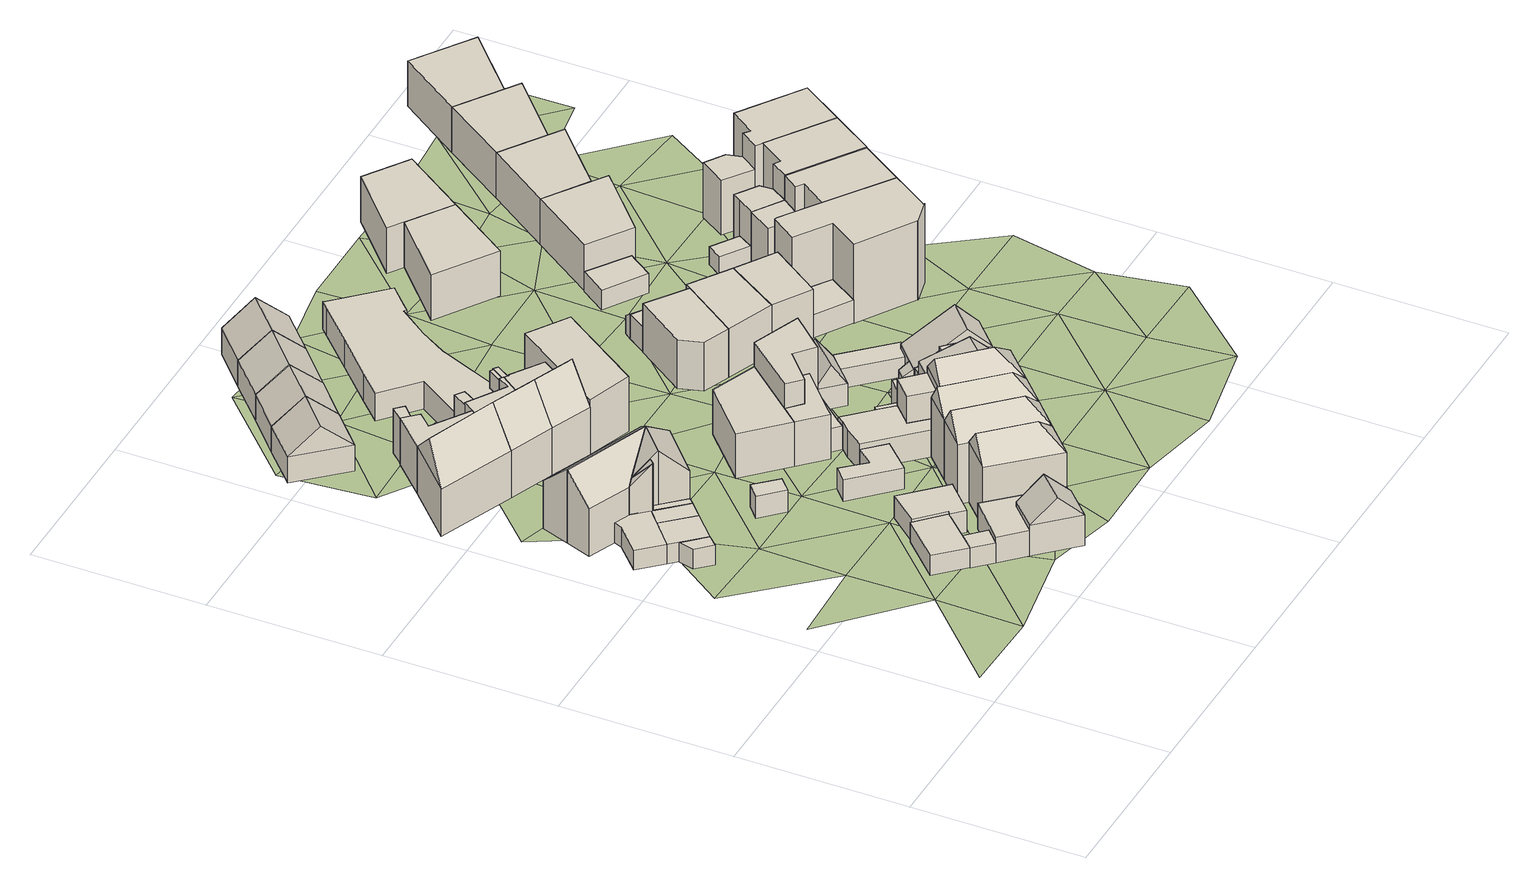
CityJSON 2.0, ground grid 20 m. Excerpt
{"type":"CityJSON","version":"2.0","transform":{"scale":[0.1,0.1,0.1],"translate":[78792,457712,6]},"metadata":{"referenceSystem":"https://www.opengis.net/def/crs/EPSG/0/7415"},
"CityObjects":{
"building1":{"type":"Building","children":["building1-1","building1-2","building1-3"]},
"building1-1":{"type":"BuildingPart","attributes":{"roofType":"1010","AbsoluteEavesHeight":13.94,"AbsoluteRidgeHeight":15.55,"RelativeEavesHeight":7.69,"RelativeRidgeHeight":9.3},"parents":["building1"],"geometry":[{"type":"Solid","lod":"2","boundaries":[[[[0,1,2,3]],[[1,4,5,2]],[[4,6,7,5]],[[6,0,3,7]],[[6,4,1,0]],[[3,2,5,7]]]]}]},
"building1-2":{"type":"BuildingPart","attributes":{"roofType":"1010","AbsoluteEavesHeight":13.94,"AbsoluteRidgeHeight":15.55,"RelativeEavesHeight":7.7,"RelativeRidgeHeight":9.31},"parents":["building1"],"geometry":[{"type":"Solid","lod":"2","boundaries":[[[[1,0,3,2]],[[0,8,9,3]],[[8,10,11,9]],[[10,1,2,11]],[[10,8,0,1]],[[2,3,9,11]]]]}]},
"building1-3":{"type":"BuildingPart","attributes":{"roofType":"1000","AbsoluteEavesHeight":8.75,"AbsoluteRidgeHeight":8.75,"RelativeEavesHeight":2.5,"RelativeRidgeHeight":2.5},"parents":["building1"],"geometry":[{"type":"Solid","lod":"2","boundaries":[[[[12,13,14,15]],[[13,16,17,14]],[[16,18,19,17]],[[18,20,21,19]],[[20,22,23,21]],[[22,12,15,23]],[[22,20,18,16,13,12]],[[15,14,17,19,21,23]]]]}]},
"building2":{"type":"Building","children":["building2-1","building2-2","building2-3","building2-4","building2-5","building2-6","building2-7","building2-8","building2-9"]},
"building2-1":{"type":"BuildingPart","attributes":{"roofType":"1000","AbsoluteEavesHeight":8.75,"AbsoluteRidgeHeight":8.75,"RelativeEavesHeight":2.5,"RelativeRidgeHeight":2.5},"parents":["building2"],"geometry":[{"type":"Solid","lod":"2","boundaries":[[[[24,25,26,27]],[[25,28,29,26]],[[28,30,31,29]],[[30,32,33,31]],[[32,24,27,33]],[[32,30,28,25,24]],[[27,26,29,31,33]]]]}]},
"building2-2":{"type":"BuildingPart","attributes":{"roofType":"1010","AbsoluteEavesHeight":14.63,"AbsoluteRidgeHeight":15.55,"RelativeEavesHeight":8.38,"RelativeRidgeHeight":9.3},"parents":["building2"],"geometry":[{"type":"Solid","lod":"2","boundaries":[[[[34,1,35,36]],[[1,37,29,35]],[[37,34,36,29]],[[37,1,34]],[[36,35,29]]]]}]},
"building2-3":{"type":"BuildingPart","attributes":{"roofType":"1010","AbsoluteEavesHeight":13.4,"AbsoluteRidgeHeight":15.55,"RelativeEavesHeight":7.14,"RelativeRidgeHeight":9.29},"parents":["building2"],"geometry":[{"type":"Solid","lod":"2","boundaries":[[[[1,10,38,35]],[[10,39,40,38]],[[39,1,35,40]],[[39,10,1]],[[35,38,40]]]]}]},
"building2-4":{"type":"BuildingPart","attributes":{"roofType":"1010","AbsoluteEavesHeight":13.3,"AbsoluteRidgeHeight":14.78,"RelativeEavesHeight":7.05,"RelativeRidgeHeight":8.52},"parents":["building2"],"geometry":[{"type":"Solid","lod":"2","boundaries":[[[[4,34,36,15]],[[34,41,27,36]],[[41,4,15,27]],[[41,34,4]],[[15,36,27]]]]}]},
"building2-5":{"type":"BuildingPart","attributes":{"roofType":"1010","AbsoluteEavesHeight":14.11,"AbsoluteRidgeHeight":14.78,"RelativeEavesHeight":7.86,"RelativeRidgeHeight":8.52},"parents":["building2"],"geometry":[{"type":"Solid","lod":"2","boundaries":[[[[34,42,26,36]],[[42,41,27,26]],[[41,34,36,27]],[[41,42,34]],[[36,26,27]]]]}]},
"building2-6":{"type":"BuildingPart","attributes":{"roofType":"1000","AbsoluteEavesHeight":8.75,"AbsoluteRidgeHeight":8.75,"RelativeEavesHeight":2.49,"RelativeRidgeHeight":2.49},"parents":["building2"],"geometry":[{"type":"Solid","lod":"2","boundaries":[[[[43,44,45,46]],[[44,16,17,45]],[[16,47,48,17]],[[47,43,46,48]],[[47,16,44,43]],[[46,45,17,48]]]]}]},
"building2-7":{"type":"BuildingPart","attributes":{"roofType":"1000","AbsoluteEavesHeight":8.75,"AbsoluteRidgeHeight":8.75,"RelativeEavesHeight":2.5,"RelativeRidgeHeight":2.5},"parents":["building2"],"geometry":[{"type":"Solid","lod":"2","boundaries":[[[[13,32,33,14]],[[32,43,46,33]],[[43,47,48,46]],[[47,13,14,48]],[[47,43,32,13]],[[14,33,46,48]]]]}]},
"building2-8":{"type":"BuildingPart","attributes":{"roofType":"1000","AbsoluteEavesHeight":8.75,"AbsoluteRidgeHeight":8.75,"RelativeEavesHeight":2.48,"RelativeRidgeHeight":2.48},"parents":["building2"],"geometry":[{"type":"Solid","lod":"2","boundaries":[[[[49,50,51,52]],[[50,53,54,51]],[[53,44,45,54]],[[44,49,52,45]],[[44,53,50,49]],[[52,51,54,45]]]]}]},
"building2-9":{"type":"BuildingPart","attributes":{"roofType":"1010","AbsoluteEavesHeight":13.94,"AbsoluteRidgeHeight":15.55,"RelativeEavesHeight":7.68,"RelativeRidgeHeight":9.29},"parents":["building2"],"geometry":[{"type":"Solid","lod":"2","boundaries":[[[[37,1,35,29]],[[1,39,40,35]],[[39,55,31,40]],[[55,37,29,31]],[[55,39,1,37]],[[29,35,40,31]]]]}]},
"building3":{"type":"Building","children":["building3-1","building3-2","building3-3"]},
"building3-1":{"type":"BuildingPart","attributes":{"roofType":"1000","AbsoluteEavesHeight":12.3,"AbsoluteRidgeHeight":12.3,"RelativeEavesHeight":6,"RelativeRidgeHeight":6},"parents":["building3"],"geometry":[{"type":"Solid","lod":"2","boundaries":[[[[56,57,58,59]],[[57,60,61,58]],[[60,62,63,61]],[[62,64,65,63]],[[64,66,67,65]],[[66,56,59,67]],[[66,64,62,60,57,56]],[[59,58,61,63,65,67]]]]}]},
"building3-2":{"type":"BuildingPart","attributes":{"roofType":"1030","AbsoluteEavesHeight":12.3,"AbsoluteRidgeHeight":16.12,"RelativeEavesHeight":6.05,"RelativeRidgeHeight":9.87},"parents":["building3"],"geometry":[{"type":"Solid","lod":"2","boundaries":[[[[68,69,70,71]],[[69,64,65,70]],[[64,62,63,65]],[[62,68,71,63]],[[64,69,72]],[[68,62,73]],[[69,68,73,72]],[[62,64,72,73]],[[71,70,65,63]]]]}]},
"building3-3":{"type":"BuildingPart","attributes":{"roofType":"1000","AbsoluteEavesHeight":12,"AbsoluteRidgeHeight":12,"RelativeEavesHeight":5.69,"RelativeRidgeHeight":5.69},"parents":["building3"],"geometry":[{"type":"Solid","lod":"2","boundaries":[[[[74,75,76,77]],[[75,78,79,76]],[[78,80,81,79]],[[80,82,83,81]],[[82,84,59,83]],[[84,85,67,59]],[[85,74,77,67]],[[85,84,82,80,78,75,74]],[[77,76,79,81,83,59,67]]]]}]},
"building4":{"type":"Building","children":["building4-1","building4-2","building4-3","building4-4"]},
"building4-1":{"type":"BuildingPart","attributes":{"roofType":"1000","AbsoluteEavesHeight":8.89,"AbsoluteRidgeHeight":8.89,"RelativeEavesHeight":2.55,"RelativeRidgeHeight":2.55},"parents":["building4"],"geometry":[{"type":"Solid","lod":"2","boundaries":[[[[86,87,88,89]],[[87,90,91,88]],[[90,92,93,91]],[[92,86,89,93]],[[92,90,87,86]],[[89,88,91,93]]]]}]},
"building4-2":{"type":"BuildingPart","attributes":{"roofType":"1030","AbsoluteEavesHeight":10.19,"AbsoluteRidgeHeight":12.99,"RelativeEavesHeight":3.87,"RelativeRidgeHeight":6.67},"parents":["building4"],"geometry":[{"type":"Solid","lod":"2","boundaries":[[[[94,95,96,97]],[[95,98,99,96]],[[98,100,101,99]],[[100,94,97,101]],[[98,95,102]],[[94,100,103]],[[95,94,103,102]],[[100,98,102,103]],[[97,96,99,101]]]]}]},
"building4-3":{"type":"BuildingPart","attributes":{"roofType":"1000","AbsoluteEavesHeight":9.59,"AbsoluteRidgeHeight":9.59,"RelativeEavesHeight":3.25,"RelativeRidgeHeight":3.25},"parents":["building4"],"geometry":[{"type":"Solid","lod":"2","boundaries":[[[[104,105,106,89]],[[105,107,108,106]],[[107,109,97,108]],[[109,110,101,97]],[[110,111,99,101]],[[111,104,89,99]],[[111,110,109,107,105,104]],[[89,106,108,97,101,99]]]]}]},
"building4-4":{"type":"BuildingPart","attributes":{"roofType":"1000","AbsoluteEavesHeight":8.89,"AbsoluteRidgeHeight":8.89,"RelativeEavesHeight":2.53,"RelativeRidgeHeight":2.53},"parents":["building4"],"geometry":[{"type":"Solid","lod":"2","boundaries":[[[[87,112,113,114]],[[112,115,116,113]],[[115,117,118,116]],[[117,87,114,118]],[[117,115,112,87]],[[114,113,116,118]]]]}]},
"building5":{"type":"Building","attributes":{"roofType":"1000","AbsoluteEavesHeight":9.16,"AbsoluteRidgeHeight":9.16,"RelativeEavesHeight":2.79,"RelativeRidgeHeight":2.79},"geometry":[{"type":"Solid","lod":"2","boundaries":[[[[119,120,121,122]],[[120,123,118,121]],[[123,124,125,118]],[[124,126,127,125]],[[126,128,129,127]],[[128,119,122,129]],[[128,126,124,123,120,119]],[[122,121,118,125,127,129]]]]}]},
"building6":{"type":"Building","attributes":{"roofType":"1000","AbsoluteEavesHeight":9.11,"AbsoluteRidgeHeight":9.11,"RelativeEavesHeight":2.8,"RelativeRidgeHeight":2.8},"geometry":[{"type":"Solid","lod":"2","boundaries":[[[[130,131,132,133]],[[131,134,135,132]],[[134,136,137,135]],[[136,130,133,137]],[[136,134,131,130]],[[133,132,135,137]]]]}]},
"building7":{"type":"Building","attributes":{"roofType":"1030","AbsoluteEavesHeight":9.72,"AbsoluteRidgeHeight":12.84,"RelativeEavesHeight":3.35,"RelativeRidgeHeight":6.47},"geometry":[{"type":"Solid","lod":"2","boundaries":[[[[138,139,140,141]],[[139,142,143,140]],[[142,144,145,143]],[[144,138,141,145]],[[142,139,146]],[[138,144,147]],[[139,138,147,146]],[[144,142,146,147]],[[141,140,143,145]]]]}]},
"building8":{"type":"Building","attributes":{"roofType":"1130","AbsoluteEavesHeight":14.04,"AbsoluteRidgeHeight":16.76,"RelativeEavesHeight":7.64,"RelativeRidgeHeight":10.37},"geometry":[{"type":"Solid","lod":"2","boundaries":[[[[148,149,150,151]],[[149,152,153,150]],[[152,154,155,153]],[[154,148,151,155]],[[152,149,156]],[[148,154,157]],[[149,148,157,156]],[[154,152,156,157]],[[151,150,153,155]]]]}]},
"building9":{"type":"Building","attributes":{"roofType":"1000","AbsoluteEavesHeight":9.06,"AbsoluteRidgeHeight":9.06,"RelativeEavesHeight":2.63,"RelativeRidgeHeight":2.63},"geometry":[{"type":"Solid","lod":"2","boundaries":[[[[158,159,160,161]],[[159,162,163,160]],[[162,164,165,163]],[[164,166,167,165]],[[166,168,169,167]],[[168,158,161,169]],[[168,166,164,162,159,158]],[[161,160,163,165,167,169]]]]}]},
"building10":{"type":"Building","attributes":{"roofType":"1030","AbsoluteEavesHeight":9.72,"AbsoluteRidgeHeight":12.84,"RelativeEavesHeight":3.35,"RelativeRidgeHeight":6.47},"geometry":[{"type":"Solid","lod":"2","boundaries":[[[[170,138,141,171]],[[138,144,145,141]],[[144,172,173,145]],[[172,170,171,173]],[[144,138,147]],[[170,172,174]],[[138,170,174,147]],[[172,144,147,174]],[[171,141,145,173]]]]}]},
"building11":{"type":"Building","attributes":{"roofType":"1130","AbsoluteEavesHeight":14.04,"AbsoluteRidgeHeight":16.76,"RelativeEavesHeight":7.61,"RelativeRidgeHeight":10.33},"geometry":[{"type":"Solid","lod":"2","boundaries":[[[[175,176,177,178]],[[176,149,150,177]],[[149,179,180,150]],[[179,175,178,180]],[[149,176,181]],[[175,179,182]],[[176,175,182,181]],[[179,149,181,182]],[[178,177,150,180]]]]}]},
"building12":{"type":"Building","children":["building12-1","building12-2","building12-3"]},
"building12-1":{"type":"BuildingPart","attributes":{"roofType":"1030","AbsoluteEavesHeight":12.3,"AbsoluteRidgeHeight":16.12,"RelativeEavesHeight":6.01,"RelativeRidgeHeight":9.83},"parents":["building12"],"geometry":[{"type":"Solid","lod":"2","boundaries":[[[[183,184,185,186]],[[184,187,188,185]],[[187,189,190,188]],[[189,183,186,190]],[[187,184,191]],[[183,189,192]],[[184,183,192,191]],[[189,187,191,192]],[[186,185,188,190]]]]}]},
"building12-2":{"type":"BuildingPart","attributes":{"roofType":"1000","AbsoluteEavesHeight":12,"AbsoluteRidgeHeight":12,"RelativeEavesHeight":5.62,"RelativeRidgeHeight":5.62},"parents":["building12"],"geometry":[{"type":"Solid","lod":"2","boundaries":[[[[193,194,195,196]],[[194,197,198,195]],[[197,199,200,198]],[[199,201,202,200]],[[201,193,196,202]],[[201,199,197,194,193]],[[196,195,198,200,202]]]]}]},
"building12-3":{"type":"BuildingPart","attributes":{"roofType":"1000","AbsoluteEavesHeight":12.3,"AbsoluteRidgeHeight":12.3,"RelativeEavesHeight":5.93,"RelativeRidgeHeight":5.93},"parents":["building12"],"geometry":[{"type":"Solid","lod":"2","boundaries":[[[[203,204,205,200]],[[204,184,206,205]],[[184,183,207,206]],[[183,208,196,207]],[[208,209,202,196]],[[209,203,200,202]],[[209,208,183,184,204,203]],[[200,205,206,207,196,202]]]]}]},
"building13":{"type":"Building","attributes":{"roofType":"1000","AbsoluteEavesHeight":12.01,"AbsoluteRidgeHeight":12.01,"RelativeEavesHeight":5.73,"RelativeRidgeHeight":5.73},"geometry":[{"type":"Solid","lod":"2","boundaries":[[[[210,211,212,213]],[[211,214,215,212]],[[214,216,217,215]],[[216,210,213,217]],[[216,214,211,210]],[[213,212,215,217]]]]}]},
"building14":{"type":"Building","attributes":{"roofType":"1030","AbsoluteEavesHeight":9.72,"AbsoluteRidgeHeight":12.84,"RelativeEavesHeight":3.33,"RelativeRidgeHeight":6.45},"geometry":[{"type":"Solid","lod":"2","boundaries":[[[[218,170,171,219]],[[170,172,173,171]],[[172,220,221,173]],[[220,218,219,221]],[[172,170,174]],[[218,220,222]],[[170,218,222,174]],[[220,172,174,222]],[[219,171,173,221]]]]}]},
"building15":{"type":"Building","attributes":{"roofType":"1130","AbsoluteEavesHeight":14.04,"AbsoluteRidgeHeight":16.76,"RelativeEavesHeight":7.64,"RelativeRidgeHeight":10.37},"geometry":[{"type":"Solid","lod":"2","boundaries":[[[[223,224,225,226]],[[224,176,177,225]],[[176,175,178,177]],[[175,223,226,178]],[[176,224,227]],[[223,175,228]],[[224,223,228,227]],[[175,176,227,228]],[[226,225,177,178]]]]}]},
"building16":{"type":"Building","children":["building16-1","building16-2","building16-3","building16-4","building16-5"]},
"building16-1":{"type":"BuildingPart","attributes":{"roofType":"1000","AbsoluteEavesHeight":9.8,"AbsoluteRidgeHeight":9.8,"RelativeEavesHeight":3.48,"RelativeRidgeHeight":3.48},"parents":["building16"],"geometry":[{"type":"Solid","lod":"2","boundaries":[[[[229,230,231,232]],[[230,233,234,231]],[[233,235,236,234]],[[235,237,238,236]],[[237,239,240,238]],[[239,241,242,240]],[[241,243,244,242]],[[243,245,246,244]],[[245,247,248,246]],[[247,249,250,248]],[[249,251,252,250]],[[251,253,254,252]],[[253,255,256,254]],[[255,257,258,256]],[[257,259,260,258]],[[259,261,262,260]],[[261,263,264,262]],[[263,265,266,264]],[[265,267,268,266]],[[267,269,270,268]],[[269,271,272,270]],[[271,229,232,272]],[[271,269,267,265,263,261,259,257,255,253,251,249,247,245,243,241,239,237,235,233,230,229]],[[232,231,234,236,238,240,242,244,246,248,250,252,254,256,258,260,262,264,266,268,270,272]]]]}]},
"building16-2":{"type":"BuildingPart","attributes":{"roofType":"1000","AbsoluteEavesHeight":12,"AbsoluteRidgeHeight":12,"RelativeEavesHeight":5.63,"RelativeRidgeHeight":5.63},"parents":["building16"],"geometry":[{"type":"Solid","lod":"2","boundaries":[[[[193,273,274,196]],[[273,275,276,274]],[[275,277,278,276]],[[277,193,196,278]],[[277,275,273,193]],[[196,274,276,278]]]]}]},
"building16-3":{"type":"BuildingPart","attributes":{"roofType":"1000","AbsoluteEavesHeight":12,"AbsoluteRidgeHeight":12,"RelativeEavesHeight":5.69,"RelativeRidgeHeight":5.69},"parents":["building16"],"geometry":[{"type":"Solid","lod":"2","boundaries":[[[[279,280,231,281]],[[280,282,232,231]],[[282,283,272,232]],[[283,279,281,272]],[[283,282,280,279]],[[281,231,232,272]]]]}]},
"building16-4":{"type":"BuildingPart","attributes":{"roofType":"1030","AbsoluteEavesHeight":12.3,"AbsoluteRidgeHeight":16.12,"RelativeEavesHeight":6.04,"RelativeRidgeHeight":9.85},"parents":["building16"],"geometry":[{"type":"Solid","lod":"2","boundaries":[[[[62,183,186,63]],[[183,189,190,186]],[[189,68,71,190]],[[68,62,63,71]],[[189,183,192]],[[62,68,73]],[[183,62,73,192]],[[68,189,192,73]],[[63,186,190,71]]]]}]},
"building16-5":{"type":"BuildingPart","attributes":{"roofType":"1000","AbsoluteEavesHeight":12.3,"AbsoluteRidgeHeight":12.3,"RelativeEavesHeight":6,"RelativeRidgeHeight":6},"parents":["building16"],"geometry":[{"type":"Solid","lod":"2","boundaries":[[[[183,62,63,186]],[[62,60,61,63]],[[60,284,281,61]],[[284,285,270,281]],[[285,286,268,270]],[[286,208,287,268]],[[208,183,186,287]],[[208,286,285,284,60,62,183]],[[186,63,61,281,270,268,287]]]]}]},
"building17":{"type":"Building","attributes":{"roofType":"1000","AbsoluteEavesHeight":13.3,"AbsoluteRidgeHeight":13.3,"RelativeEavesHeight":6.96,"RelativeRidgeHeight":6.96},"geometry":[{"type":"Solid","lod":"2","boundaries":[[[[288,289,188,290]],[[289,291,292,188]],[[291,293,294,292]],[[293,288,290,294]],[[293,291,289,288]],[[290,188,292,294]]]]}]},
"building18":{"type":"Building","children":["building18-1","building18-2","building18-3"]},
"building18-1":{"type":"BuildingPart","attributes":{"roofType":"1000","AbsoluteEavesHeight":12.01,"AbsoluteRidgeHeight":12.01,"RelativeEavesHeight":5.68,"RelativeRidgeHeight":5.68},"parents":["building18"],"geometry":[{"type":"Solid","lod":"2","boundaries":[[[[295,296,297,298]],[[296,210,213,297]],[[210,299,300,213]],[[299,301,302,300]],[[301,303,304,302]],[[303,305,306,304]],[[305,295,298,306]],[[305,303,301,299,210,296,295]],[[298,297,213,300,302,304,306]]]]}]},
"building18-2":{"type":"BuildingPart","attributes":{"roofType":"1000","AbsoluteEavesHeight":15.09,"AbsoluteRidgeHeight":15.09,"RelativeEavesHeight":8.82,"RelativeRidgeHeight":8.82},"parents":["building18"],"geometry":[{"type":"Solid","lod":"2","boundaries":[[[[307,308,302,304]],[[308,309,300,302]],[[309,310,217,300]],[[310,311,312,217]],[[311,313,314,312]],[[313,315,316,314]],[[315,307,304,316]],[[315,313,311,310,309,308,307]],[[304,302,300,217,312,314,316]]]]}]},
"building18-3":{"type":"BuildingPart","attributes":{"roofType":"1000","AbsoluteEavesHeight":9.31,"AbsoluteRidgeHeight":9.31,"RelativeEavesHeight":2.97,"RelativeRidgeHeight":2.97},"parents":["building18"],"geometry":[{"type":"Solid","lod":"2","boundaries":[[[[317,318,319,316]],[[318,320,321,319]],[[320,322,298,321]],[[322,323,306,298]],[[323,317,316,306]],[[323,322,320,318,317]],[[316,319,321,298,306]]]]}]},
"building19":{"type":"Building","children":["building19-1","building19-2","building19-3"]},
"building19-1":{"type":"BuildingPart","attributes":{"roofType":"1130","AbsoluteEavesHeight":14.04,"AbsoluteRidgeHeight":16.76,"RelativeEavesHeight":7.64,"RelativeRidgeHeight":10.37},"parents":["building19"],"geometry":[{"type":"Solid","lod":"2","boundaries":[[[[324,325,326,327]],[[325,224,225,326]],[[224,328,329,225]],[[328,324,327,329]],[[224,325,330]],[[324,328,331]],[[325,324,331,330]],[[328,224,330,331]],[[327,326,225,329]]]]}]},
"building19-2":{"type":"BuildingPart","attributes":{"roofType":"1000","AbsoluteEavesHeight":9.84,"AbsoluteRidgeHeight":9.84,"RelativeEavesHeight":3.44,"RelativeRidgeHeight":3.44},"parents":["building19"],"geometry":[{"type":"Solid","lod":"2","boundaries":[[[[332,333,226,329]],[[333,334,160,226]],[[334,335,336,160]],[[335,337,338,336]],[[337,339,340,338]],[[339,341,342,340]],[[341,343,344,342]],[[343,345,346,344]],[[345,347,348,346]],[[347,332,329,348]],[[347,345,343,341,339,337,335,334,333,332]],[[329,226,160,336,338,340,342,344,346,348]]]]}]},
"building19-3":{"type":"BuildingPart","attributes":{"roofType":"1000","AbsoluteEavesHeight":13.24,"AbsoluteRidgeHeight":13.24,"RelativeEavesHeight":6.78,"RelativeRidgeHeight":6.78},"parents":["building19"],"geometry":[{"type":"Solid","lod":"2","boundaries":[[[[349,350,351,352]],[[350,353,354,351]],[[353,355,356,354]],[[355,349,352,356]],[[355,353,350,349]],[[352,351,354,356]]]]}]},
"building20":{"type":"Building","attributes":{"roofType":"1030","AbsoluteEavesHeight":9.72,"AbsoluteRidgeHeight":12.84,"RelativeEavesHeight":3.29,"RelativeRidgeHeight":6.41},"geometry":[{"type":"Solid","lod":"2","boundaries":[[[[357,218,219,358]],[[218,220,221,219]],[[220,359,360,221]],[[359,357,358,360]],[[220,218,222]],[[357,359,361]],[[218,357,361,222]],[[359,220,222,361]],[[358,219,221,360]]]]}]},
"building21":{"type":"Building","children":["building21-1","building21-2","building21-3","building21-4","building21-5","building21-6"]},
"building21-1":{"type":"BuildingPart","attributes":{"roofType":"1030","AbsoluteEavesHeight":10.76,"AbsoluteRidgeHeight":13.13,"RelativeEavesHeight":4.4,"RelativeRidgeHeight":6.77},"parents":["building21"],"geometry":[{"type":"Solid","lod":"2","boundaries":[[[[362,363,326,364]],[[363,365,366,326]],[[365,367,368,366]],[[367,362,364,368]],[[365,363,369]],[[362,367,370]],[[363,362,370,369]],[[367,365,369,370]],[[364,326,366,368]]]]}]},
"building21-2":{"type":"BuildingPart","attributes":{"roofType":"1000","AbsoluteEavesHeight":9.55,"AbsoluteRidgeHeight":9.55,"RelativeEavesHeight":3.2,"RelativeRidgeHeight":3.2},"parents":["building21"],"geometry":[{"type":"Solid","lod":"2","boundaries":[[[[371,372,373,374]],[[372,375,376,373]],[[375,377,378,376]],[[377,371,374,378]],[[377,375,372,371]],[[374,373,376,378]]]]}]},
"building21-3":{"type":"BuildingPart","attributes":{"roofType":"1000","AbsoluteEavesHeight":9.31,"AbsoluteRidgeHeight":9.31,"RelativeEavesHeight":2.92,"RelativeRidgeHeight":2.92},"parents":["building21"],"geometry":[{"type":"Solid","lod":"2","boundaries":[[[[379,380,381,366]],[[380,382,383,381]],[[382,384,385,383]],[[384,379,366,385]],[[384,382,380,379]],[[366,381,383,385]]]]}]},
"building21-4":{"type":"BuildingPart","attributes":{"roofType":"1000","AbsoluteEavesHeight":8.89,"AbsoluteRidgeHeight":8.89,"RelativeEavesHeight":2.48,"RelativeRidgeHeight":2.48},"parents":["building21"],"geometry":[{"type":"Solid","lod":"2","boundaries":[[[[386,387,342,381]],[[387,388,389,342]],[[388,390,391,389]],[[390,386,381,391]],[[390,388,387,386]],[[381,342,389,391]]]]}]},
"building21-5":{"type":"BuildingPart","attributes":{"roofType":"1000","AbsoluteEavesHeight":11.75,"AbsoluteRidgeHeight":11.75,"RelativeEavesHeight":5.39,"RelativeRidgeHeight":5.39},"parents":["building21"],"geometry":[{"type":"Solid","lod":"2","boundaries":[[[[392,393,394,395]],[[393,396,397,394]],[[396,398,399,397]],[[398,392,395,399]],[[398,396,393,392]],[[395,394,397,399]]]]}]},
"building21-6":{"type":"BuildingPart","attributes":{"roofType":"1000","AbsoluteEavesHeight":9.55,"AbsoluteRidgeHeight":9.55,"RelativeEavesHeight":3.18,"RelativeRidgeHeight":3.18},"parents":["building21"],"geometry":[{"type":"Solid","lod":"2","boundaries":[[[[400,401,368,397]],[[401,402,403,368]],[[402,404,399,403]],[[404,400,397,399]],[[404,402,401,400]],[[397,368,403,399]]]]}]},
"building22":{"type":"Building","children":["building22-1","building22-2","building22-3","building22-4","building22-5"]},
"building22-1":{"type":"BuildingPart","attributes":{"roofType":"1010","AbsoluteEavesHeight":9.07,"AbsoluteRidgeHeight":9.3,"RelativeEavesHeight":2.76,"RelativeRidgeHeight":2.98},"parents":["building22"],"geometry":[{"type":"Solid","lod":"2","boundaries":[[[[405,406,407,408]],[[406,409,410,407]],[[409,411,412,410]],[[411,405,408,412]],[[411,409,406,405]],[[408,407,410,412]]]]}]},
"building22-2":{"type":"BuildingPart","attributes":{"roofType":"1010","AbsoluteEavesHeight":9.01,"AbsoluteRidgeHeight":9.41,"RelativeEavesHeight":2.64,"RelativeRidgeHeight":3.04},"parents":["building22"],"geometry":[{"type":"Solid","lod":"2","boundaries":[[[[413,414,415,416]],[[414,417,418,415]],[[417,419,420,418]],[[419,413,416,420]],[[419,417,414,413]],[[416,415,418,420]]]]}]},
"building22-3":{"type":"BuildingPart","attributes":{"roofType":"1030","AbsoluteEavesHeight":9.06,"AbsoluteRidgeHeight":11.81,"RelativeEavesHeight":2.79,"RelativeRidgeHeight":5.54},"parents":["building22"],"geometry":[{"type":"Solid","lod":"2","boundaries":[[[[421,422,423,424]],[[422,425,314,423]],[[425,426,427,314]],[[426,421,424,427]],[[425,422,428]],[[421,426,429]],[[422,421,429,428]],[[426,425,428,429]],[[424,423,314,427]]]]}]},
"building22-4":{"type":"BuildingPart","attributes":{"roofType":"1030","AbsoluteEavesHeight":9.88,"AbsoluteRidgeHeight":13.13,"RelativeEavesHeight":3.57,"RelativeRidgeHeight":6.82},"parents":["building22"],"geometry":[{"type":"Solid","lod":"2","boundaries":[[[[413,430,431,432]],[[430,433,434,431]],[[433,435,374,434]],[[435,413,432,374]],[[433,430,436]],[[413,435,437]],[[430,413,437,436]],[[435,433,436,437]],[[432,431,434,374]]]]}]},
"building22-5":{"type":"BuildingPart","attributes":{"roofType":"1000","AbsoluteEavesHeight":8.79,"AbsoluteRidgeHeight":8.79,"RelativeEavesHeight":2.51,"RelativeRidgeHeight":2.51},"parents":["building22"],"geometry":[{"type":"Solid","lod":"2","boundaries":[[[[438,439,440,431]],[[439,441,442,440]],[[441,443,424,442]],[[443,444,445,424]],[[444,446,447,445]],[[446,448,449,447]],[[448,450,451,449]],[[450,438,431,451]],[[450,448,446,444,443,441,439,438]],[[431,440,442,424,445,447,449,451]]]]}]},
"building23":{"type":"Building","children":["building23-1","building23-2","building23-3"]},
"building23-1":{"type":"BuildingPart","attributes":{"roofType":"1000","AbsoluteEavesHeight":9.49,"AbsoluteRidgeHeight":9.49,"RelativeEavesHeight":3.14,"RelativeRidgeHeight":3.14},"parents":["building23"],"geometry":[{"type":"Solid","lod":"2","boundaries":[[[[452,453,454,455]],[[453,456,457,454]],[[456,458,459,457]],[[458,452,455,459]],[[458,456,453,452]],[[455,454,457,459]]]]}]},
"building23-2":{"type":"BuildingPart","attributes":{"roofType":"1000","AbsoluteEavesHeight":12.51,"AbsoluteRidgeHeight":12.51,"RelativeEavesHeight":6.19,"RelativeRidgeHeight":6.19},"parents":["building23"],"geometry":[{"type":"Solid","lod":"2","boundaries":[[[[460,461,462,463]],[[461,464,465,462]],[[464,466,467,465]],[[466,468,469,467]],[[468,460,463,469]],[[468,466,464,461,460]],[[463,462,465,467,469]]]]}]},
"building23-3":{"type":"BuildingPart","attributes":{"roofType":"1010","AbsoluteEavesHeight":9.09,"AbsoluteRidgeHeight":9.49,"RelativeEavesHeight":2.73,"RelativeRidgeHeight":3.13},"parents":["building23"],"geometry":[{"type":"Solid","lod":"2","boundaries":[[[[470,471,472,473]],[[471,452,455,472]],[[452,458,459,455]],[[458,470,473,459]],[[458,452,471,470]],[[473,472,455,459]]]]}]},
"building24":{"type":"Building","children":["building24-1","building24-2"]},
"building24-1":{"type":"BuildingPart","attributes":{"roofType":"1000","AbsoluteEavesHeight":12.51,"AbsoluteRidgeHeight":12.51,"RelativeEavesHeight":6.24,"RelativeRidgeHeight":6.24},"parents":["building24"],"geometry":[{"type":"Solid","lod":"2","boundaries":[[[[474,461,462,475]],[[461,476,477,462]],[[476,478,479,477]],[[478,474,475,479]],[[478,476,461,474]],[[475,462,477,479]]]]}]},
"building24-2":{"type":"BuildingPart","attributes":{"roofType":"1000","AbsoluteEavesHeight":9.49,"AbsoluteRidgeHeight":9.49,"RelativeEavesHeight":3.15,"RelativeRidgeHeight":3.15},"parents":["building24"],"geometry":[{"type":"Solid","lod":"2","boundaries":[[[[480,481,482,477]],[[481,483,484,482]],[[483,485,479,484]],[[485,480,477,479]],[[485,483,481,480]],[[477,482,484,479]]]]}]},
"building25":{"type":"Building","children":["building25-1","building25-2"]},
"building25-1":{"type":"BuildingPart","attributes":{"roofType":"1000","AbsoluteEavesHeight":12.51,"AbsoluteRidgeHeight":12.51,"RelativeEavesHeight":6.24,"RelativeRidgeHeight":6.24},"parents":["building25"],"geometry":[{"type":"Solid","lod":"2","boundaries":[[[[486,474,475,487]],[[474,478,479,475]],[[478,488,489,479]],[[488,486,487,489]],[[488,478,474,486]],[[487,475,479,489]]]]}]},
"building25-2":{"type":"BuildingPart","attributes":{"roofType":"1000","AbsoluteEavesHeight":8.79,"AbsoluteRidgeHeight":8.79,"RelativeEavesHeight":2.43,"RelativeRidgeHeight":2.43},"parents":["building25"],"geometry":[{"type":"Solid","lod":"2","boundaries":[[[[490,491,492,493]],[[491,494,495,492]],[[494,496,497,495]],[[496,498,499,497]],[[498,500,501,499]],[[500,490,493,501]],[[500,498,496,494,491,490]],[[493,492,495,497,499,501]]]]}]},
"building26":{"type":"Building","attributes":{"roofType":"1000","AbsoluteEavesHeight":12.3,"AbsoluteRidgeHeight":12.3,"RelativeEavesHeight":5.8,"RelativeRidgeHeight":5.8},"geometry":[{"type":"Solid","lod":"2","boundaries":[[[[502,503,504,505]],[[503,506,507,504]],[[506,508,509,507]],[[508,502,505,509]],[[508,506,503,502]],[[505,504,507,509]]]]}]},
"building27":{"type":"Building","children":["building27-1","building27-2"]},
"building27-1":{"type":"BuildingPart","attributes":{"roofType":"1000","AbsoluteEavesHeight":9.25,"AbsoluteRidgeHeight":9.25,"RelativeEavesHeight":2.97,"RelativeRidgeHeight":2.97},"parents":["building27"],"geometry":[{"type":"Solid","lod":"2","boundaries":[[[[510,511,512,513]],[[511,514,487,512]],[[514,515,516,487]],[[515,510,513,516]],[[515,514,511,510]],[[513,512,487,516]]]]}]},
"building27-2":{"type":"BuildingPart","attributes":{"roofType":"1000","AbsoluteEavesHeight":16.35,"AbsoluteRidgeHeight":16.35,"RelativeEavesHeight":10.1,"RelativeRidgeHeight":10.1},"parents":["building27"],"geometry":[{"type":"Solid","lod":"2","boundaries":[[[[517,518,519,520]],[[518,521,522,519]],[[521,523,524,522]],[[523,525,526,524]],[[525,527,528,526]],[[527,529,530,528]],[[529,531,532,530]],[[531,533,534,532]],[[533,535,536,534]],[[535,537,538,536]],[[537,517,520,538]],[[537,535,533,531,529,527,525,523,521,518,517]],[[520,519,522,524,526,528,530,532,534,536,538]]]]}]},
"building28":{"type":"Building","children":["building28-1","building28-2"]},
"building28-1":{"type":"BuildingPart","attributes":{"roofType":"1000","AbsoluteEavesHeight":8.86,"AbsoluteRidgeHeight":8.86,"RelativeEavesHeight":2.43,"RelativeRidgeHeight":2.43},"parents":["building28"],"geometry":[{"type":"Solid","lod":"2","boundaries":[[[[539,540,541,542]],[[540,543,544,541]],[[543,545,546,544]],[[545,539,542,546]],[[545,543,540,539]],[[542,541,544,546]]]]}]},
"building28-2":{"type":"BuildingPart","attributes":{"roofType":"1000","AbsoluteEavesHeight":12.3,"AbsoluteRidgeHeight":12.3,"RelativeEavesHeight":5.85,"RelativeRidgeHeight":5.85},"parents":["building28"],"geometry":[{"type":"Solid","lod":"2","boundaries":[[[[547,548,549,550]],[[548,551,552,549]],[[551,553,554,552]],[[553,547,550,554]],[[553,551,548,547]],[[550,549,552,554]]]]}]},
"building29":{"type":"Building","attributes":{"roofType":"1000","AbsoluteEavesHeight":12.3,"AbsoluteRidgeHeight":12.3,"RelativeEavesHeight":5.76,"RelativeRidgeHeight":5.76},"geometry":[{"type":"Solid","lod":"2","boundaries":[[[[508,555,556,509]],[[555,557,558,556]],[[557,559,560,558]],[[559,508,509,560]],[[559,557,555,508]],[[509,556,558,560]]]]}]},
"building30":{"type":"Building","children":["building30-1","building30-2"]},
"building30-1":{"type":"BuildingPart","attributes":{"roofType":"1000","AbsoluteEavesHeight":13.2,"AbsoluteRidgeHeight":13.2,"RelativeEavesHeight":6.84,"RelativeRidgeHeight":6.84},"parents":["building30"],"geometry":[{"type":"Solid","lod":"2","boundaries":[[[[561,562,563,564]],[[562,565,566,563]],[[565,567,568,566]],[[567,569,570,568]],[[569,561,564,570]],[[569,567,565,562,561]],[[564,563,566,568,570]]]]}]},
"building30-2":{"type":"BuildingPart","attributes":{"roofType":"1000","AbsoluteEavesHeight":16.35,"AbsoluteRidgeHeight":16.35,"RelativeEavesHeight":10.1,"RelativeRidgeHeight":10.1},"parents":["building30"],"geometry":[{"type":"Solid","lod":"2","boundaries":[[[[571,572,573,574]],[[572,523,524,573]],[[523,521,522,524]],[[521,575,576,522]],[[575,577,578,576]],[[577,571,574,578]],[[577,575,521,523,572,571]],[[574,573,524,522,576,578]]]]}]},
"building31":{"type":"Building","children":["building31-1","building31-2","building31-3"]},
"building31-1":{"type":"BuildingPart","attributes":{"roofType":"1000","AbsoluteEavesHeight":8.7,"AbsoluteRidgeHeight":8.7,"RelativeEavesHeight":2.29,"RelativeRidgeHeight":2.29},"parents":["building31"],"geometry":[{"type":"Solid","lod":"2","boundaries":[[[[579,580,581,582]],[[580,583,584,581]],[[583,585,586,584]],[[585,579,582,586]],[[585,583,580,579]],[[582,581,584,586]]]]}]},
"building31-2":{"type":"BuildingPart","attributes":{"roofType":"1000","AbsoluteEavesHeight":13.2,"AbsoluteRidgeHeight":13.2,"RelativeEavesHeight":6.83,"RelativeRidgeHeight":6.83},"parents":["building31"],"geometry":[{"type":"Solid","lod":"2","boundaries":[[[[561,569,570,564]],[[569,587,582,570]],[[587,588,586,582]],[[588,589,590,586]],[[589,591,592,590]],[[591,593,594,592]],[[593,561,564,594]],[[593,591,589,588,587,569,561]],[[564,570,582,586,590,592,594]]]]}]},
"building31-3":{"type":"BuildingPart","attributes":{"roofType":"1000","AbsoluteEavesHeight":16.35,"AbsoluteRidgeHeight":16.35,"RelativeEavesHeight":10.08,"RelativeRidgeHeight":10.08},"parents":["building31"],"geometry":[{"type":"Solid","lod":"2","boundaries":[[[[595,596,597,598]],[[596,599,600,597]],[[599,601,602,600]],[[601,603,604,602]],[[603,605,606,604]],[[605,595,598,606]],[[605,603,601,599,596,595]],[[598,597,600,602,604,606]]]]}]},
"building32":{"type":"Building","attributes":{"roofType":"1000","AbsoluteEavesHeight":12.29,"AbsoluteRidgeHeight":12.29,"RelativeEavesHeight":5.78,"RelativeRidgeHeight":5.78},"geometry":[{"type":"Solid","lod":"2","boundaries":[[[[607,551,552,608]],[[551,609,610,552]],[[609,611,612,610]],[[611,607,608,612]],[[611,609,551,607]],[[608,552,610,612]]]]}]},
"building33":{"type":"Building","children":["building33-1","building33-2"]},
"building33-1":{"type":"BuildingPart","attributes":{"roofType":"1000","AbsoluteEavesHeight":16.35,"AbsoluteRidgeHeight":16.35,"RelativeEavesHeight":10.06,"RelativeRidgeHeight":10.06},"parents":["building33"],"geometry":[{"type":"Solid","lod":"2","boundaries":[[[[613,595,598,614]],[[595,615,616,598]],[[615,617,618,616]],[[617,619,620,618]],[[619,621,622,620]],[[621,613,614,622]],[[621,619,617,615,595,613]],[[614,598,616,618,620,622]]]]}]},
"building33-2":{"type":"BuildingPart","attributes":{"roofType":"1000","AbsoluteEavesHeight":13.38,"AbsoluteRidgeHeight":13.38,"RelativeEavesHeight":7,"RelativeRidgeHeight":7},"parents":["building33"],"geometry":[{"type":"Solid","lod":"2","boundaries":[[[[623,624,625,626]],[[624,627,628,625]],[[627,629,630,628]],[[629,631,632,630]],[[631,623,626,632]],[[631,629,627,624,623]],[[626,625,628,630,632]]]]}]},
"building34":{"type":"Building","attributes":{"roofType":"1000","AbsoluteEavesHeight":12.29,"AbsoluteRidgeHeight":12.29,"RelativeEavesHeight":5.78,"RelativeRidgeHeight":5.78},"geometry":[{"type":"Solid","lod":"2","boundaries":[[[[633,609,610,634]],[[609,635,636,610]],[[635,637,638,636]],[[637,633,634,638]],[[637,635,609,633]],[[634,610,636,638]]]]}]},
"building35":{"type":"Building","attributes":{"roofType":"1000","AbsoluteEavesHeight":12.28,"AbsoluteRidgeHeight":12.28,"RelativeEavesHeight":5.77,"RelativeRidgeHeight":5.77},"geometry":[{"type":"Solid","lod":"2","boundaries":[[[[639,635,636,640]],[[635,641,642,636]],[[641,643,644,642]],[[643,639,640,644]],[[643,641,635,639]],[[640,636,642,644]]]]}]},
"terrain1":{"type":"TINRelief","geometry":[{"type":"CompositeSurface","lod":"2","boundaries":[[[645,646,647]],[[648,647,649]],[[650,649,651]],[[647,646,652]],[[650,651,653]],[[646,654,652]],[[649,647,655]],[[651,649,655]],[[656,653,657]],[[647,652,655]],[[653,651,658]],[[656,657,659]],[[651,655,660]],[[657,653,658]],[[652,654,661]],[[662,663,664]],[[651,660,658]],[[663,659,665]],[[655,652,666]],[[654,667,661]],[[663,665,664]],[[660,655,666]],[[657,658,668]],[[659,657,669]],[[652,661,666]],[[662,664,670]],[[657,668,669]],[[665,659,671]],[[658,660,672]],[[661,667,673]],[[660,666,674]],[[664,665,671]],[[668,658,672]],[[659,669,671]],[[660,674,672]],[[666,661,675]],[[670,664,676]],[[661,673,675]],[[669,668,677]],[[664,671,676]],[[668,672,677]],[[674,666,678]],[[666,675,679]],[[671,669,680]],[[670,676,681]],[[669,677,680]],[[666,679,678]],[[672,674,682]],[[675,673,683]],[[676,671,684]],[[677,672,682]],[[671,680,684]],[[674,678,682]],[[673,685,683]],[[679,675,683]],[[681,676,686]],[[676,684,686]],[[680,677,687]],[[678,679,688]],[[677,682,689]],[[679,683,688]],[[684,680,690]],[[681,686,691]],[[682,678,692]],[[677,689,687]],[[683,685,693]],[[678,688,692]],[[686,684,690]],[[680,687,690]],[[689,682,694]],[[682,692,694]],[[688,683,695]],[[683,693,696]],[[691,686,697]],[[692,688,695]],[[683,696,695]],[[686,690,698]],[[687,689,699]],[[689,694,700]],[[690,687,699]],[[686,698,697]],[[694,692,701]],[[689,700,699]],[[692,695,701]],[[696,693,702]],[[698,690,703]],[[704,700,694]],[[690,699,703]],[[695,696,705]],[[699,700,704]],[[694,701,706]],[[701,695,705]],[[704,694,706]],[[696,702,705]],[[698,703,707]],[[697,698,708]],[[699,704,709]],[[698,707,708]],[[703,699,710]],[[701,705,711]],[[706,701,711]],[[699,709,710]],[[707,703,712]],[[704,706,713]],[[709,704,713]],[[703,710,712]],[[708,707,714]],[[710,709,715]],[[707,712,714]],[[709,713,715]],[[712,710,716]],[[710,715,716]],[[714,712,717]],[[714,717,718]]]}]}
},
"vertices":[
[57,513,96],[159,473,96],[159,473,2],[57,513,2],[97,462,63],[97,462,2],[46,483,63],[46,483,2],
[69,546,63],[69,546,2],[197,496,63],[197,496,2],
[97,462,28],[113,445,28],[113,445,3],[97,462,3],[68,405,28],[68,405,3],[44,431,28],[44,431,3],[74,460,28],[74,460,3],[78,470,28],[78,470,3],
[114,443,28],[120,449,28],[120,449,3],[114,443,3],[126,443,28],[126,443,3],[149,418,28],[149,418,3],[143,412,28],[143,412,3],
[106,464,68],[159,473,3],[106,464,3],[126,443,96],
[197,496,3],[203,467,63],[203,467,3],
[114,443,88],
[120,449,88],
[127,397,28],[99,371,28],[99,371,3],[127,397,3],[97,430,28],[97,430,3],
[88,360,28],[72,377,28],[72,377,3],[88,360,3],[76,395,28],[76,395,3],
[149,418,63],
[118,709,63],[103,693,63],[103,693,3],[118,709,3],[146,664,63],[146,664,3],[143,660,63],[143,660,3],[66,688,63],[66,688,3],[103,725,63],[103,725,3],
[101,598,63],[10,634,63],[10,634,3],[101,598,3],[38,661,101],[122,629,101],
[106,727,60],[118,740,60],[118,740,3],[106,727,3],[127,731,60],[127,731,3],[112,717,60],[112,717,3],[119,711,60],[119,711,3],[118,709,60],[103,725,60],
[215,102,29],[196,122,29],[196,122,3],[215,102,3],[212,138,29],[212,138,3],[232,118,29],[232,118,3],
[314,64,42],[282,33,42],[282,33,3],[314,64,3],[241,76,42],[241,76,3],[272,106,42],[272,106,3],[262,54,70],[293,85,70],
[215,102,36],[260,144,36],[260,144,3],[325,74,36],[325,74,3],[314,64,36],[272,106,36],[241,76,36],
[166,153,29],[166,153,4],[196,122,4],[209,196,29],[209,196,4],[239,167,29],[239,167,4],
[249,151,32],[236,164,32],[236,164,4],[249,151,4],[239,167,32],[210,195,32],[210,195,4],[239,229,32],[239,229,4],[283,184,32],[283,184,4],
[178,357,31],[194,371,31],[194,371,3],[178,357,3],[217,346,31],[217,346,3],[202,332,31],[202,332,3],
[113,800,37],[72,762,37],[72,762,4],[113,800,4],[24,815,37],[24,815,4],[64,853,37],[64,853,4],[48,789,68],[89,826,68],
[297,172,80],[359,107,80],[359,107,4],[297,172,4],[325,74,80],[325,74,4],[264,140,80],[264,140,4],[326,107,108],[280,156,108],
[281,277,31],[297,296,31],[297,296,4],[281,277,4],[319,273,31],[319,273,4],[288,241,31],[288,241,4],[242,288,31],[242,288,4],[258,303,31],[258,303,4],
[155,838,37],[155,838,4],[106,891,37],[106,891,4],[130,864,68],
[320,211,80],[391,137,80],[391,137,4],[320,211,4],[288,180,80],[288,180,4],[360,138,108],[304,196,108],
[196,638,63],[244,618,63],[244,618,3],[196,638,3],[203,557,63],[203,557,3],[155,577,63],[155,577,3],[224,588,101],[176,607,101],
[212,660,60],[224,678,60],[224,678,4],[212,660,4],[229,674,60],[229,674,4],[218,657,60],[218,657,4],[217,656,60],[217,656,4],
[218,657,63],[254,633,63],[254,633,4],[244,618,4],[196,638,4],[212,660,63],[217,656,63],
[275,360,60],[231,405,60],[231,405,3],[275,360,3],[289,459,60],[289,459,3],[343,438,60],[343,438,3],
[200,879,37],[200,879,4],[151,933,37],[151,933,4],[176,906,68],
[350,240,80],[421,166,80],[421,166,4],[350,240,4],[391,167,108],[335,226,108],
[176,687,38],[166,694,38],[166,694,3],[176,687,3],[200,745,38],[200,745,3],[160,781,38],[160,781,3],[185,806,38],[185,806,3],[229,849,38],[229,849,3],[270,889,38],[270,889,3],[279,898,38],[279,898,3],[280,896,38],[280,896,3],[332,842,38],[332,842,3],[311,822,38],[311,822,3],[303,814,38],[303,814,3],[300,816,38],[300,816,3],[275,782,38],[275,782,3],[256,751,38],[256,751,3],[229,685,38],[229,685,3],[224,678,38],[224,678,3],[223,677,38],[223,677,3],[219,679,38],[219,679,3],[208,663,38],[208,663,3],[199,649,38],[199,649,3],[166,670,38],[166,670,3],
[208,663,60],[208,663,4],[219,679,60],[219,679,4],[223,677,60],[223,677,4],
[155,677,60],[166,694,60],[155,677,3],[176,687,60],[166,670,60],
[155,677,63],[199,649,63],[208,663,63],[212,660,3],
[256,539,73],[203,557,73],[256,539,3],[277,667,73],[277,667,3],[323,637,73],[323,637,3],
[311,340,60],[303,332,60],[303,332,3],[311,340,3],[292,379,60],[292,379,3],[308,364,60],[308,364,3],[342,395,60],[342,395,3],[357,382,60],[357,382,3],
[342,395,91],[308,364,91],[292,379,91],[343,438,91],[400,416,91],[400,416,3],[369,382,91],[369,382,3],[364,376,91],[364,376,3],
[364,376,33],[329,336,33],[329,336,3],[323,328,33],[323,328,3],[311,340,33],[357,382,33],
[396,267,80],[458,202,80],[458,202,4],[396,267,4],[358,232,80],[358,232,4],[422,203,108],[377,249,108],
[358,232,38],[350,240,38],[297,296,38],[312,317,38],[312,317,4],[323,328,38],[323,328,4],[329,336,38],[329,336,4],[360,304,38],[360,304,4],[373,290,38],[373,290,4],[350,268,38],[350,268,4],[372,244,38],[372,244,4],
[350,268,72],[373,290,72],[373,290,5],[350,268,5],[396,267,72],[396,267,5],[372,244,72],[372,244,5],
[243,919,37],[243,919,4],[194,972,37],[194,972,4],[219,946,68],
[492,234,44],[458,202,44],[492,234,4],[400,262,52],[400,262,4],[434,295,52],[434,295,4],[439,222,71],[472,255,71],
[500,243,36],[492,234,36],[492,234,3],[500,243,3],[476,250,36],[476,250,3],[485,259,36],[485,259,3],
[400,262,33],[380,283,33],[380,283,4],[416,317,33],[416,317,4],[436,297,33],[436,297,4],
[380,283,29],[360,304,29],[372,315,29],[372,315,4],[392,294,29],[392,294,4],
[485,259,57],[476,250,57],[476,250,4],[485,259,4],[452,276,57],[452,276,4],[460,284,57],[460,284,4],
[452,276,36],[434,295,36],[442,303,36],[442,303,4],[460,284,36],
[497,312,33],[501,315,28],[501,315,3],[497,312,3],[511,304,28],[511,304,3],[508,301,33],[508,301,3],
[441,304,34],[433,313,26],[433,313,4],[441,304,4],[443,322,26],[443,322,4],[452,314,34],[452,314,4],
[430,390,31],[394,356,31],[394,356,3],[430,390,3],[369,382,31],[403,419,31],[403,419,3],[381,369,58],[416,404,58],
[475,335,34],[475,335,3],[441,304,3],[533,274,44],[533,274,3],[500,243,44],[515,293,71],[482,262,71],
[475,335,28],[464,325,28],[464,325,3],[415,376,28],[415,376,3],[430,390,28],[428,392,28],[428,392,3],[432,396,28],[432,396,3],[485,340,28],[485,340,3],[477,333,28],[477,333,3],
[445,576,35],[430,553,35],[430,553,4],[445,576,4],[385,585,35],[385,585,4],[399,606,35],[399,606,4],
[430,553,65],[384,487,65],[384,487,3],[430,553,3],[352,499,65],[352,499,3],[344,526,65],[344,526,3],[385,585,65],[385,585,3],
[405,614,27],[450,583,27],[450,583,4],[405,614,4],
[440,465,65],[440,465,3],[434,559,65],[434,559,3],[480,528,65],[480,528,3],
[434,559,35],[447,578,35],[447,578,3],[492,546,35],[492,546,3],[480,528,35],
[483,438,65],[483,438,3],[525,499,65],[525,499,3],
[525,499,28],[510,509,28],[510,509,4],[525,499,4],[533,542,28],[533,542,4],[538,511,28],[538,511,4],[532,503,28],[532,503,4],[529,504,28],[529,504,4],
[406,757,63],[338,803,63],[338,803,5],[406,757,5],[408,867,63],[408,867,5],[458,833,63],[458,833,5],
[547,447,32],[524,412,32],[524,412,3],[547,447,3],[483,438,32],[508,474,32],[508,474,3],
[529,504,103],[532,503,103],[532,503,2],[529,504,2],[575,473,103],[575,473,2],[647,422,103],[647,422,2],[618,378,103],[618,378,2],[619,377,103],[619,377,2],[589,370,103],[589,370,2],[589,371,103],[589,371,2],[524,412,103],[524,412,2],[547,447,103],[547,447,2],[508,474,103],[508,474,2],
[498,652,29],[478,623,29],[478,623,4],[498,652,4],[431,654,29],[431,654,4],[452,684,29],[452,684,4],
[502,650,63],[452,684,63],[452,684,5],[502,650,5],[504,759,63],[504,759,5],[571,713,63],[571,713,5],
[391,879,63],[391,879,5],[459,941,63],[459,941,5],[509,907,63],[509,907,5],
[600,527,72],[587,509,72],[587,509,4],[600,527,4],[571,505,72],[571,505,4],[549,521,72],[549,521,4],[567,549,72],[567,549,4],
[600,527,103],[680,472,103],[680,472,2],[600,527,2],[596,503,103],[596,503,2],[587,509,103],[587,509,2],
[568,550,27],[537,571,27],[537,571,4],[568,550,4],[549,588,27],[549,588,4],[579,568,27],[579,568,4],
[568,550,72],[579,568,72],[586,578,72],[586,578,4],[611,561,72],[611,561,4],[612,546,72],[612,546,4],
[712,521,104],[680,472,104],[680,472,3],[712,521,3],[600,527,104],[600,527,3],[612,546,104],[612,546,3],[620,541,104],[620,541,3],[640,571,104],[640,571,3],
[554,725,63],[554,725,5],[556,834,63],[556,834,5],[623,788,63],[623,788,5],
[745,571,104],[745,571,3],[632,576,104],[632,576,3],[646,597,104],[646,597,3],[653,591,104],[653,591,3],[673,620,104],[673,620,3],
[632,576,74],[600,599,74],[600,599,4],[632,576,4],[619,629,74],[619,629,4],[642,614,74],[642,614,4],[646,597,74],[646,597,4],
[606,799,63],[606,799,5],[607,909,63],[607,909,5],[675,862,63],[675,862,5],
[658,874,63],[658,874,5],[659,984,63],[659,984,5],[727,937,63],[727,937,5],
[30,31,4],[128,29,4],[130,130,4],[29,227,3],[130,231,3],[36,335,3],[132,331,3],[228,128,3],[105,433,3],[245,49,4],[229,229,4],[39,556,2],[130,528,2],[231,429,3],[139,657,3],[231,330,4],[354,101,5],[30,831,4],[40,722,4],[140,815,4],[132,725,3],[331,230,6],[330,29,3],[231,529,4],[235,628,4],[130,929,5],[241,722,4],[335,442,3],[430,30,4],[346,325,4],[430,129,3],[233,823,4],[331,528,4],[430,328,4],[465,207,4],[329,631,4],[248,917,4],[429,428,2],[530,129,4],[328,729,4],[529,10,4],[335,830,6],[428,625,4],[531,230,3],[463,537,3],[430,730,5],[330,930,6],[531,331,3],[641,32,4],[532,430,3],[629,230,3],[630,130,4],[432,930,6],[458,822,5],[531,628,5],[525,532,4],[628,331,3],[729,129,3],[513,760,5],[580,571,4],[709,227,4],[668,418,2],[529,828,5],[535,928,5],[626,627,4],[630,729,5],[729,329,4],[634,813,6],[741,526,3],[624,934,5],[697,661,4],[731,718,5],[729,828,6],[728,928,6]
]}
